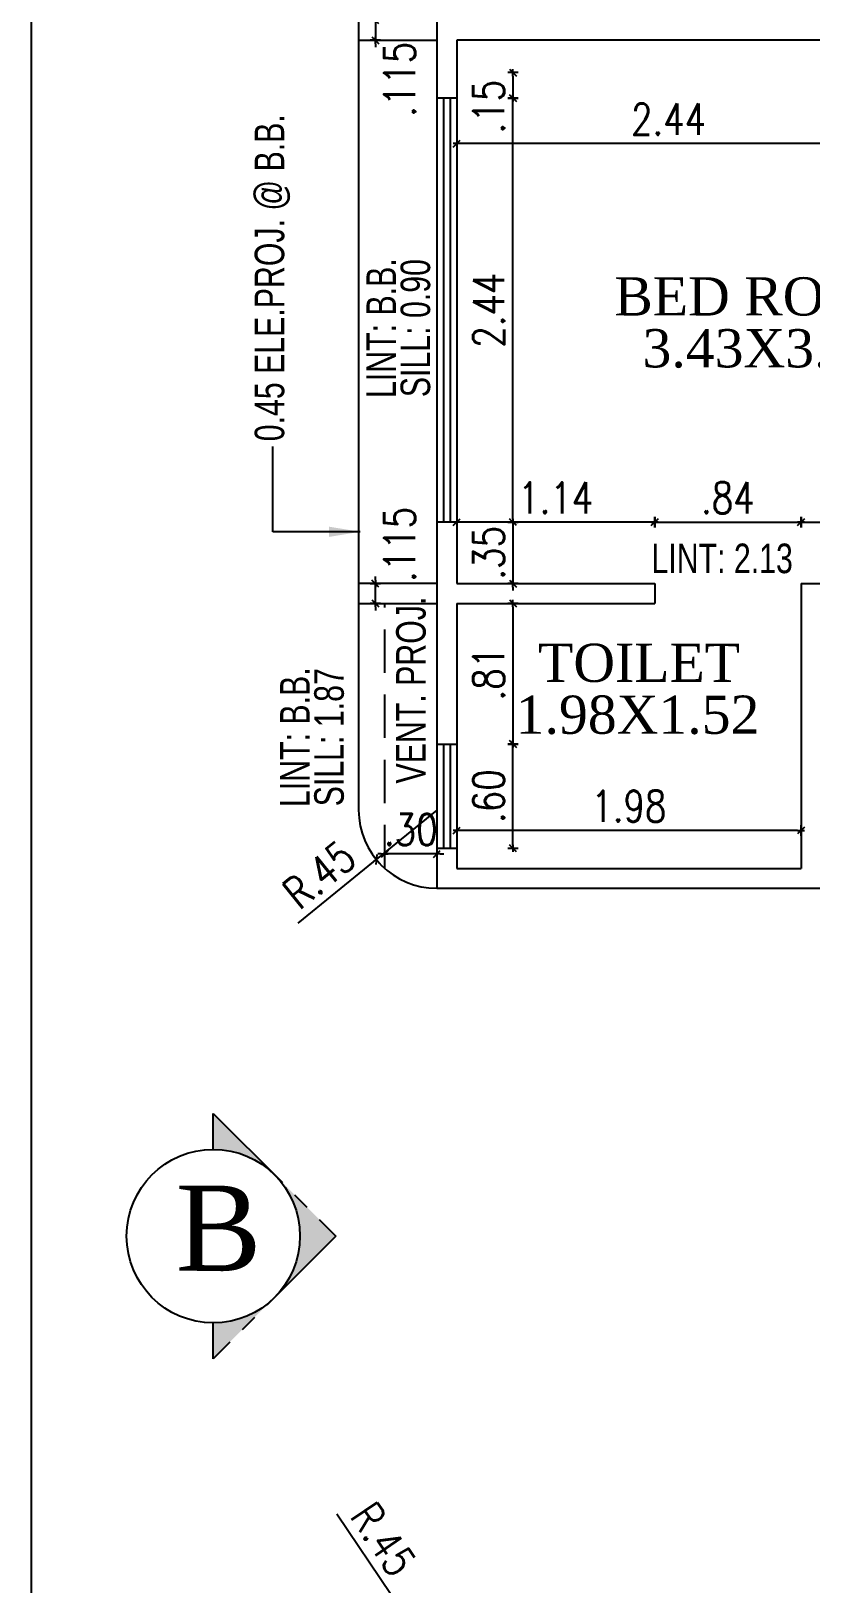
# Model space of a CAD drawing. Header units: inches. Extents: x 14235 to 14499, y 0 to 2549.
# Drawn here: x 14439.61 to 14444.09, y 2365.37 to 2374.31 of the extents above; entities that cross this region are included whole.
import ezdxf
from ezdxf.enums import TextEntityAlignment as Align

# ---------------------------------------------------------------- set-up
doc = ezdxf.new("R2010")
doc.units = ezdxf.units.IN
doc.header["$LTSCALE"] = 0.25
doc.header["$MEASUREMENT"] = 0
doc.header["$PDMODE"] = 35
for name, pattern in [('CENTER2', [1.125, 0.75, -0.125, 0.125, -0.125]), ('DASHEDX2', [1.5, 1, -0.5]), ('HIDDEN', [0.375, 0.25, -0.125])]:
    doc.linetypes.add(name, pattern=pattern)
for name, color, linetype in [('edges', 1, 'Continuous'), ('proj-internal', 1, 'DASHEDX2'), ('SECLINE', 7, 'HIDDEN'), ('text-large', 7, 'Continuous'), ('wall', 7, 'Continuous'), ('windows', 106, 'Continuous'), ('WORK TEX', 6, 'Continuous'), ('WORKING DIM', 7, 'Continuous')]:
    doc.layers.add(name, color=color, linetype=linetype)
doc.styles.add('ARIAL', font='TIMES_0.TTF')
doc.styles.add('ARL', font='swisscl_0.ttf')
doc.styles.add('romans', font='romans.shx', dxfattribs={"width": 0.8})
doc.dimstyles.new('121', dxfattribs={"dimscale": 0.1, "dimtxt": 1.8, "dimasz": 0.2, "dimexe": 0.03125, "dimexo": 0.25, "dimgap": 0.5, "dimtad": 1, "dimzin": 4, "dimdsep": 46, "dimtxsty": 'romans', "dimblk1": 'MINITICK', "dimblk2": 'MINITICK', "dimsah": 1, "dimcen": 1, "dimse1": 1, "dimse2": 1, "dimclrd": 252, "dimclre": 256, "dimclrt": 7, "dimadec": 3, "dimazin": 0, "dimtfac": 0.8, "dimtix": 1, "dimtmove": 2, "dimatfit": 3, "dimfxl": 0, "dimtolj": 1, "dimtzin": 3, "dimarcsym": 0})
doc.dimstyles.new('DFSGSG', dxfattribs={"dimtxt": 0.17, "dimasz": 0.18, "dimexe": 0.18, "dimexo": 0.0625, "dimgap": 0.09, "dimtad": 1, "dimzin": 0, "dimdsep": 46, "dimtxsty": 'ARIAL', "dimcen": 0.09, "dimse1": 1, "dimse2": 1, "dimaunit": 1, "dimadec": 0, "dimazin": 0, "dimtfac": 1, "dimtix": 1, "dimtofl": 0, "dimtmove": 0, "dimatfit": 3, "dimfxl": 0, "dimtolj": 1, "dimtzin": 0, "dimarcsym": 0})

# ---------------------------------------------------------------- blocks, each defined once
blk = doc.blocks.new('MINITICK')
at = {"color": 7}
for p, q in [((1, 1), (-1, -1)), ((-1, 0), (1, 0)), ((0, -1.5), (0, 1.5))]:
    blk.add_line(p, q, dxfattribs=at)
blk = doc.blocks.new('*D2050')
at = {"layer": 'Defpoints', "color": 0, "transparency": 16777216}
for p in [(14442.055, 2374.0686), (14442.055, 2373.9213), (14442.3789, 2373.9213)]:
    blk.add_point(p, dxfattribs=at)
at = {"layer": 'WORKING DIM', "color": 252, "lineweight": -2, "transparency": 16777216}
blk.add_line((14442.3789, 2374.0486), (14442.3789, 2373.9413), dxfattribs=at)
at = {"layer": 'WORKING DIM', "color": 252, "lineweight": -2, "transparency": 16777216, "xscale": 0.02, "yscale": 0.02, "zscale": 0.02}
for p, rotation in [((14442.3789, 2374.0686), 90), ((14442.3789, 2373.9213), 270)]:
    blk.add_blockref('MINITICK', p, dxfattribs=dict(at, rotation=rotation))
at = {"layer": 'WORKING DIM', "color": 7, "transparency": 16777216, "insert": (14442.2389, 2373.8724), "char_height": 0.18, "attachment_point": 5, "rotation": 90, "style": 'romans'}
blk.add_mtext('\\A1;.15', dxfattribs=at)
blk = doc.blocks.new('*D2051')
at = {"layer": 'Defpoints', "color": 0, "transparency": 16777216}
for p in [(14442.055, 2373.9213), (14442.3789, 2373.9213), (14442.055, 2371.4823)]:
    blk.add_point(p, dxfattribs=at)
at = {"layer": 'WORKING DIM', "color": 252, "lineweight": -2, "transparency": 16777216}
blk.add_line((14442.3789, 2371.5023), (14442.3789, 2373.9013), dxfattribs=at)
at = {"layer": 'WORKING DIM', "color": 252, "lineweight": -2, "transparency": 16777216, "xscale": 0.02, "yscale": 0.02, "zscale": 0.02}
for p, rotation in [((14442.3789, 2373.9213), 90), ((14442.3789, 2371.4823), 270)]:
    blk.add_blockref('MINITICK', p, dxfattribs=dict(at, rotation=rotation))
at = {"layer": 'WORKING DIM', "color": 7, "transparency": 16777216, "insert": (14442.2389, 2372.7018), "char_height": 0.18, "attachment_point": 5, "rotation": 90, "style": 'romans'}
blk.add_mtext('\\A1;2.44', dxfattribs=at)
blk = doc.blocks.new('*D2052')
at = {"layer": 'Defpoints', "color": 0, "transparency": 16777216}
for p in [(14442.055, 2371.4823), (14442.055, 2371.1293), (14442.3789, 2371.1293)]:
    blk.add_point(p, dxfattribs=at)
at = {"layer": 'WORKING DIM', "color": 252, "lineweight": -2, "transparency": 16777216}
for p, q in [((14442.3789, 2371.5023), (14442.3789, 2371.5223)), ((14442.3789, 2371.4823), (14442.3789, 2371.1293)), ((14442.3789, 2371.1093), (14442.3789, 2371.0893))]:
    blk.add_line(p, q, dxfattribs=at)
at = {"layer": 'WORKING DIM', "color": 252, "lineweight": -2, "transparency": 16777216, "xscale": 0.02, "yscale": 0.02, "zscale": 0.02}
for p, rotation in [((14442.3789, 2371.4823), 270), ((14442.3789, 2371.1293), 90)]:
    blk.add_blockref('MINITICK', p, dxfattribs=dict(at, rotation=rotation))
at = {"layer": 'WORKING DIM', "color": 7, "transparency": 16777216, "insert": (14442.2389, 2371.3058), "char_height": 0.18, "attachment_point": 5, "rotation": 90, "style": 'romans'}
blk.add_mtext('\\A1;.35', dxfattribs=at)
blk = doc.blocks.new('*D2053')
at = {"layer": 'Defpoints', "color": 0, "transparency": 16777216}
for p in [(14444.494, 2374.2543), (14442.055, 2374.0686), (14442.055, 2373.6599)]:
    blk.add_point(p, dxfattribs=at)
at = {"layer": 'WORKING DIM', "color": 252, "lineweight": -2, "transparency": 16777216}
blk.add_line((14444.474, 2373.6599), (14442.075, 2373.6599), dxfattribs=at)
at = {"layer": 'WORKING DIM', "color": 252, "lineweight": -2, "transparency": 16777216, "xscale": 0.02, "yscale": 0.02, "zscale": 0.02, "rotation": 180}
blk.add_blockref('MINITICK', (14442.055, 2373.6599), dxfattribs=at)
at = {"layer": 'WORKING DIM', "color": 252, "lineweight": -2, "transparency": 16777216, "xscale": 0.02, "yscale": 0.02, "zscale": 0.02}
blk.add_blockref('MINITICK', (14444.494, 2373.6599), dxfattribs=at)
at = {"layer": 'WORKING DIM', "color": 7, "transparency": 16777216, "insert": (14443.2745, 2373.7999), "char_height": 0.18, "attachment_point": 5, "style": 'romans'}
blk.add_mtext('\\A1;2.44', dxfattribs=at)
blk = doc.blocks.new('*D2055')
at = {"layer": 'Defpoints', "color": 0, "transparency": 16777216}
for p in [(14442.055, 2371.4823), (14442.055, 2371.1293), (14443.1945, 2371.1293)]:
    blk.add_point(p, dxfattribs=at)
at = {"layer": 'WORKING DIM', "color": 252, "lineweight": -2, "transparency": 16777216}
blk.add_line((14443.1745, 2371.4823), (14442.075, 2371.4823), dxfattribs=at)
at = {"layer": 'WORKING DIM', "color": 252, "lineweight": -2, "transparency": 16777216, "xscale": 0.02, "yscale": 0.02, "zscale": 0.02, "rotation": 180}
blk.add_blockref('MINITICK', (14442.055, 2371.4823), dxfattribs=at)
at = {"layer": 'WORKING DIM', "color": 252, "lineweight": -2, "transparency": 16777216, "xscale": 0.02, "yscale": 0.02, "zscale": 0.02}
blk.add_blockref('MINITICK', (14443.1945, 2371.4823), dxfattribs=at)
at = {"layer": 'WORKING DIM', "color": 7, "transparency": 16777216, "insert": (14442.6247, 2371.6223), "char_height": 0.18, "attachment_point": 5, "style": 'romans'}
blk.add_mtext('\\A1;1.14', dxfattribs=at)
blk = doc.blocks.new('*D2056')
at = {"layer": 'Defpoints', "color": 0, "transparency": 16777216}
for p in [(14444.0367, 2371.4823), (14443.1945, 2371.0149), (14444.0367, 2371.0149)]:
    blk.add_point(p, dxfattribs=at)
at = {"layer": 'WORKING DIM', "color": 252, "lineweight": -2, "transparency": 16777216}
blk.add_line((14443.2145, 2371.4823), (14444.0167, 2371.4823), dxfattribs=at)
at = {"layer": 'WORKING DIM', "color": 252, "lineweight": -2, "transparency": 16777216, "xscale": 0.02, "yscale": 0.02, "zscale": 0.02, "rotation": 180}
blk.add_blockref('MINITICK', (14443.1945, 2371.4823), dxfattribs=at)
at = {"layer": 'WORKING DIM', "color": 252, "lineweight": -2, "transparency": 16777216, "xscale": 0.02, "yscale": 0.02, "zscale": 0.02}
blk.add_blockref('MINITICK', (14444.0367, 2371.4823), dxfattribs=at)
at = {"layer": 'WORKING DIM', "color": 7, "transparency": 16777216, "insert": (14443.6156, 2371.6223), "char_height": 0.18, "attachment_point": 5, "style": 'romans'}
blk.add_mtext('\\A1;.84', dxfattribs=at)
blk = doc.blocks.new('*D2057')
at = {"layer": 'Defpoints', "color": 0, "transparency": 16777216}
for p in [(14445.4849, 2371.4823), (14444.0367, 2371.1293), (14445.4849, 2371.1293)]:
    blk.add_point(p, dxfattribs=at)
at = {"layer": 'WORKING DIM', "color": 252, "lineweight": -2, "transparency": 16777216}
blk.add_line((14444.0567, 2371.4823), (14445.4649, 2371.4823), dxfattribs=at)
at = {"layer": 'WORKING DIM', "color": 252, "lineweight": -2, "transparency": 16777216, "xscale": 0.02, "yscale": 0.02, "zscale": 0.02, "rotation": 180}
blk.add_blockref('MINITICK', (14444.0367, 2371.4823), dxfattribs=at)
at = {"layer": 'WORKING DIM', "color": 252, "lineweight": -2, "transparency": 16777216, "xscale": 0.02, "yscale": 0.02, "zscale": 0.02}
blk.add_blockref('MINITICK', (14445.4849, 2371.4823), dxfattribs=at)
at = {"layer": 'WORKING DIM', "color": 7, "transparency": 16777216, "insert": (14444.7608, 2371.6223), "char_height": 0.18, "attachment_point": 5, "style": 'romans'}
blk.add_mtext('\\A1;1.45', dxfattribs=at)
blk = doc.blocks.new('*D2058')
at = {"layer": 'Defpoints', "color": 0, "transparency": 16777216}
for p in [(14442.055, 2371.0149), (14442.055, 2370.206), (14442.3789, 2370.206)]:
    blk.add_point(p, dxfattribs=at)
at = {"layer": 'WORKING DIM', "color": 252, "lineweight": -2, "transparency": 16777216}
blk.add_line((14442.3789, 2370.9949), (14442.3789, 2370.226), dxfattribs=at)
at = {"layer": 'WORKING DIM', "color": 252, "lineweight": -2, "transparency": 16777216, "xscale": 0.02, "yscale": 0.02, "zscale": 0.02}
for p, rotation in [((14442.3789, 2371.0149), 90), ((14442.3789, 2370.206), 270)]:
    blk.add_blockref('MINITICK', p, dxfattribs=dict(at, rotation=rotation))
at = {"layer": 'WORKING DIM', "color": 7, "transparency": 16777216, "insert": (14442.2389, 2370.6105), "char_height": 0.18, "attachment_point": 5, "rotation": 90, "style": 'romans'}
blk.add_mtext('\\A1;.81', dxfattribs=at)
blk = doc.blocks.new('*D2059')
at = {"layer": 'Defpoints', "color": 0, "transparency": 16777216}
for p in [(14442.055, 2370.206), (14442.3789, 2370.206), (14442.055, 2369.6062)]:
    blk.add_point(p, dxfattribs=at)
at = {"layer": 'WORKING DIM', "color": 252, "lineweight": -2, "transparency": 16777216}
blk.add_line((14442.3789, 2369.6262), (14442.3789, 2370.186), dxfattribs=at)
at = {"layer": 'WORKING DIM', "color": 252, "lineweight": -2, "transparency": 16777216, "xscale": 0.02, "yscale": 0.02, "zscale": 0.02}
for p, rotation in [((14442.3789, 2370.206), 90), ((14442.3789, 2369.6062), 270)]:
    blk.add_blockref('MINITICK', p, dxfattribs=dict(at, rotation=rotation))
at = {"layer": 'WORKING DIM', "color": 7, "transparency": 16777216, "insert": (14442.2389, 2369.9061), "char_height": 0.18, "attachment_point": 5, "rotation": 90, "style": 'romans'}
blk.add_mtext('\\A1;.60', dxfattribs=at)
blk = doc.blocks.new('*D2060')
at = {"layer": 'Defpoints', "color": 0, "transparency": 16777216}
for p in [(14442.055, 2369.7086), (14442.055, 2369.7086), (14444.0367, 2369.7086)]:
    blk.add_point(p, dxfattribs=at)
at = {"layer": 'WORKING DIM', "color": 252, "lineweight": -2, "transparency": 16777216}
blk.add_line((14444.0167, 2369.7086), (14442.075, 2369.7086), dxfattribs=at)
at = {"layer": 'WORKING DIM', "color": 252, "lineweight": -2, "transparency": 16777216, "xscale": 0.02, "yscale": 0.02, "zscale": 0.02, "rotation": 180}
blk.add_blockref('MINITICK', (14442.055, 2369.7086), dxfattribs=at)
at = {"layer": 'WORKING DIM', "color": 252, "lineweight": -2, "transparency": 16777216, "xscale": 0.02, "yscale": 0.02, "zscale": 0.02}
blk.add_blockref('MINITICK', (14444.0367, 2369.7086), dxfattribs=at)
at = {"layer": 'WORKING DIM', "color": 7, "transparency": 16777216, "insert": (14443.0458, 2369.8486), "char_height": 0.18, "attachment_point": 5, "style": 'romans'}
blk.add_mtext('\\A1;1.98', dxfattribs=at)
blk = doc.blocks.new('*D1569')
at = {"layer": 'Defpoints', "color": 0, "transparency": 16777216}
for p in [(14441.689, 2365.2978), (14441.9407, 2364.9247)]:
    blk.add_point(p, dxfattribs=at)
at = {"layer": 'WORKING DIM', "color": 252, "lineweight": -2, "transparency": 16777216}
for p, q in [((14441.3653, 2365.7776), (14441.6778, 2365.3143)), ((14441.9407, 2364.9247), (14441.689, 2365.2978))]:
    blk.add_line(p, q, dxfattribs=at)
at = {"layer": 'WORKING DIM', "color": 252, "lineweight": -2, "transparency": 16777216, "xscale": 0.02, "yscale": 0.02, "zscale": 0.02, "rotation": 304.0031793939269}
blk.add_blockref('MINITICK', (14441.689, 2365.2978), dxfattribs=at)
at = {"layer": 'WORKING DIM', "color": 7, "transparency": 16777216, "insert": (14441.632, 2365.6326), "char_height": 0.18, "attachment_point": 5, "rotation": 304.00318, "style": 'romans'}
blk.add_mtext('\\A1;R.45', dxfattribs=at)
blk = doc.blocks.new('*D1800')
at = {"layer": 'Defpoints', "color": 0, "transparency": 16777216}
for p in [(14441.6407, 2369.7795), (14441.9407, 2369.6978), (14441.6407, 2369.5736)]:
    blk.add_point(p, dxfattribs=at)
at = {"layer": 'WORKING DIM', "color": 252, "lineweight": -2, "transparency": 16777216}
for p, q in [((14441.6207, 2369.5736), (14441.6007, 2369.5736)), ((14441.9407, 2369.5736), (14441.6407, 2369.5736)), ((14441.9607, 2369.5736), (14441.9807, 2369.5736))]:
    blk.add_line(p, q, dxfattribs=at)
at = {"layer": 'WORKING DIM', "color": 252, "lineweight": -2, "transparency": 16777216, "xscale": 0.02, "yscale": 0.02, "zscale": 0.02}
blk.add_blockref('MINITICK', (14441.6407, 2369.5736), dxfattribs=at)
at = {"layer": 'WORKING DIM', "color": 252, "lineweight": -2, "transparency": 16777216, "xscale": 0.02, "yscale": 0.02, "zscale": 0.02, "rotation": 180}
blk.add_blockref('MINITICK', (14441.9407, 2369.5736), dxfattribs=at)
at = {"layer": 'WORKING DIM', "color": 7, "transparency": 16777216, "insert": (14441.7907, 2369.7136), "char_height": 0.18, "attachment_point": 5, "style": 'romans'}
blk.add_mtext('\\A1;.30', dxfattribs=at)
blk = doc.blocks.new('*D1577')
at = {"layer": 'Defpoints', "color": 0, "transparency": 16777216}
for p in [(14441.5631, 2374.3686), (14441.5631, 2374.2543), (14441.5867, 2374.2543)]:
    blk.add_point(p, dxfattribs=at)
at = {"layer": 'WORKING DIM', "color": 252, "lineweight": -2, "transparency": 16777216}
for p, q in [((14441.5867, 2374.3886), (14441.5867, 2374.4086)), ((14441.5867, 2374.3686), (14441.5867, 2374.2543)), ((14441.5867, 2374.2343), (14441.5867, 2374.2143))]:
    blk.add_line(p, q, dxfattribs=at)
at = {"layer": 'WORKING DIM', "color": 252, "lineweight": -2, "transparency": 16777216, "xscale": 0.02, "yscale": 0.02, "zscale": 0.02}
for p, rotation in [((14441.5867, 2374.3686), 270), ((14441.5867, 2374.2543), 90)]:
    blk.add_blockref('MINITICK', p, dxfattribs=dict(at, rotation=rotation))
at = {"layer": 'WORKING DIM', "color": 7, "transparency": 16777216, "insert": (14441.7267, 2374.0293), "char_height": 0.18, "attachment_point": 5, "rotation": 90, "style": 'romans'}
blk.add_mtext('\\A1;.115', dxfattribs=at)
blk = doc.blocks.new('*D1578')
at = {"layer": 'Defpoints', "color": 0, "transparency": 16777216}
for p in [(14441.5631, 2371.1293), (14441.5867, 2371.1293), (14441.5631, 2371.0149)]:
    blk.add_point(p, dxfattribs=at)
at = {"layer": 'WORKING DIM', "color": 252, "lineweight": -2, "transparency": 16777216}
for p, q in [((14441.5867, 2371.1493), (14441.5867, 2371.1693)), ((14441.5867, 2371.0149), (14441.5867, 2371.1293)), ((14441.5867, 2370.9949), (14441.5867, 2370.9749))]:
    blk.add_line(p, q, dxfattribs=at)
at = {"layer": 'WORKING DIM', "color": 252, "lineweight": -2, "transparency": 16777216, "xscale": 0.02, "yscale": 0.02, "zscale": 0.02}
for p, rotation in [((14441.5867, 2371.1293), 270), ((14441.5867, 2371.0149), 90)]:
    blk.add_blockref('MINITICK', p, dxfattribs=dict(at, rotation=rotation))
at = {"layer": 'WORKING DIM', "color": 7, "transparency": 16777216, "insert": (14441.7267, 2371.3542), "char_height": 0.18, "attachment_point": 5, "rotation": 90, "style": 'romans'}
blk.add_mtext('\\A1;.115', dxfattribs=at)
blk = doc.blocks.new('*D1807')
at = {"layer": 'Defpoints', "color": 0, "transparency": 16777216}
for p in [(14441.9407, 2369.8262), (14441.592, 2369.5417)]:
    blk.add_point(p, dxfattribs=at)
at = {"layer": 'WORKING DIM', "color": 252, "lineweight": -2, "transparency": 16777216}
for p, q in [((14441.9407, 2369.8262), (14441.592, 2369.5417)), ((14441.1435, 2369.1757), (14441.5765, 2369.5291))]:
    blk.add_line(p, q, dxfattribs=at)
at = {"layer": 'WORKING DIM', "color": 252, "lineweight": -2, "transparency": 16777216, "xscale": 0.02, "yscale": 0.02, "zscale": 0.02, "rotation": 39.21505301825266}
blk.add_blockref('MINITICK', (14441.592, 2369.5417), dxfattribs=at)
at = {"layer": 'WORKING DIM', "color": 7, "transparency": 16777216, "insert": (14441.2638, 2369.4546), "char_height": 0.18, "attachment_point": 5, "rotation": 39.21505, "style": 'romans'}
blk.add_mtext('\\A1;R.45', dxfattribs=at)

msp = doc.modelspace()

# ---------------------------------------------------------------- hatches: boundary and pattern name
at = {"layer": 'SECLINE'}
h = msp.add_hatch(color=254, dxfattribs=at)
h.paths.add_polyline_path([(14440.6538, 2368.0809), (14441.0065, 2367.7282, 0.198912), (14440.6538, 2367.8743)])
h.paths.add_polyline_path([(14441.0065, 2367.7282), (14441.3593, 2367.3755), (14441.0065, 2367.0227, 0.198912), (14441.1526, 2367.3755, 0.198912)])
h.paths.add_polyline_path([(14440.6538, 2366.8767, 0.198912), (14441.0065, 2367.0227), (14440.6538, 2366.67)])

# ---------------------------------------------------------------- linework, layer by layer
at = {"layer": 'edges', "ltscale": 0.4}
msp.add_line((14441.4907, 2379.4753), (14441.4907, 2369.8262), dxfattribs=at)
for points in [[(14441.9407, 2374.3686), (14441.4907, 2374.3686), (14441.4907, 2374.2543), (14441.9407, 2374.2543)], [(14441.9407, 2371.1293), (14441.4907, 2371.1293), (14441.4907, 2371.0149), (14441.9407, 2371.0149)]]:
    msp.add_lwpolyline(points, dxfattribs=at)
msp.add_arc((14441.9407, 2369.8262), 0.45, 180, 270, dxfattribs=at)
at = {"layer": 'proj-internal'}
msp.add_line((14441.6407, 2369.4908), (14441.6407, 2371.0149), dxfattribs=at)
at = {"layer": 'SECLINE', "linetype": 'CENTER2', "ltscale": 3}
msp.add_lwpolyline([(14440.6538, 2367.8743), (14440.6538, 2368.0809), (14441.3593, 2367.3755), (14440.6538, 2366.67), (14440.6538, 2366.8767)], dxfattribs=at)
at = {"layer": 'SECLINE', "linetype": 'Continuous', "ltscale": 3}
msp.add_circle((14440.6538, 2367.3755), 0.4988, dxfattribs=at)
at = {"layer": 'wall'}
for p, q in [((14441.9407, 2374.3686), (14441.9407, 2373.9213)), ((14444.494, 2374.2543), (14442.055, 2374.2543)), ((14442.055, 2374.2543), (14442.055, 2373.9213)), ((14442.055, 2373.9213), (14441.9407, 2373.9213)), ((14442.055, 2371.4823), (14441.9407, 2371.4823)), ((14441.9407, 2371.4823), (14441.9407, 2370.206)), ((14442.055, 2371.4823), (14442.055, 2371.1293)), ((14442.055, 2371.1293), (14443.1945, 2371.1293)), ((14443.1945, 2371.1293), (14443.1945, 2371.0149)), ((14444.0367, 2371.1293), (14445.4849, 2371.1293)), ((14444.0367, 2371.1293), (14444.0367, 2369.4906)), ((14442.055, 2371.0149), (14443.1945, 2371.0149)), ((14442.055, 2371.0149), (14442.055, 2370.206)), ((14441.9407, 2370.206), (14442.055, 2370.206)), ((14441.9407, 2369.6062), (14441.9407, 2369.3762)), ((14441.9407, 2369.6062), (14442.055, 2369.6062)), ((14442.055, 2369.6062), (14442.055, 2369.4906)), ((14441.9407, 2369.4906), (14441.9407, 2369.3762)), ((14442.055, 2369.4906), (14444.0367, 2369.4906)), ((14441.9407, 2369.3762), (14444.151, 2369.3762))]:
    msp.add_line(p, q, dxfattribs=at)
msp.add_lwpolyline([(14465.7284, 2383.5412), (14439.6051, 2383.5412), (14439.6051, 2346.5992), (14465.7284, 2346.5992)], close=True, dxfattribs=at)
at = {"layer": 'windows'}
for p, q in [((14441.9407, 2373.9213), (14441.9407, 2371.4823)), ((14441.9788, 2373.9213), (14441.9788, 2371.4823)), ((14442.0169, 2373.9213), (14442.0169, 2371.4823)), ((14442.055, 2373.9213), (14442.055, 2371.4823)), ((14441.9407, 2370.206), (14441.9407, 2369.6062)), ((14441.9788, 2370.206), (14441.9788, 2369.6062)), ((14442.0169, 2370.206), (14442.0169, 2369.6062)), ((14442.055, 2370.206), (14442.055, 2369.6062))]:
    msp.add_line(p, q, dxfattribs=at)

# ---------------------------------------------------------------- texts
at = {"layer": 'SECLINE', "color": 7, "style": 'ARIAL'}
msp.add_text('B', height=0.4903, rotation=359.99913, dxfattribs=at).set_placement((14440.4376, 2367.1759))
at = {"layer": 'text-large', "style": 'ARIAL'}
for s, p in [('BED ROOM', (14443.8345, 2372.7811)), ('3.43X3.13', (14443.8258, 2372.4826)), ('TOILET', (14443.1045, 2370.6735)), ('1.98X1.52', (14443.0958, 2370.375))]:
    msp.add_text(s, height=0.22, dxfattribs=at).set_placement(p, align=Align.MIDDLE_CENTER)
at = {"layer": 'WORK TEX', "style": 'ARL'}
for s, p in [('0.45 ELE.PROJ. @ B.B.', (14440.9774, 2372.8882)), ('LINT: B.B.', (14441.6206, 2372.5984)), ('SILL: 0.90', (14441.8171, 2372.5984)), ('LINT: B.B.', (14441.1235, 2370.2452)), ('SILL: 1.87', (14441.32, 2370.2452))]:
    msp.add_text(s, height=0.17, rotation=90, dxfattribs=at).set_placement(p, align=Align.MIDDLE_CENTER)
msp.add_text('LINT: 2.13', height=0.17, dxfattribs=at).set_placement((14443.5828, 2371.2741), align=Align.MIDDLE_CENTER)
at = {"layer": 'WORK TEX', "color": 3, "style": 'ARL'}
msp.add_text('VENT. PROJ.', height=0.17, rotation=90, dxfattribs=at).set_placement((14441.7914, 2370.5164), align=Align.MIDDLE_CENTER)

# ---------------------------------------------------------------- dimensions: what is measured, and where the dimension line sits
at = {"layer": 'WORKING DIM'}
for base, p1, p2, angle, picture, middle in [((14441.5867, 2374.2543), (14441.5631, 2374.3686), (14441.5631, 2374.2543), 270, '*D1577', (14441.7267, 2374.0293)), ((14441.5867, 2371.1293), (14441.5631, 2371.0149), (14441.5631, 2371.1293), 90, '*D1578', (14441.7267, 2371.3542))]:
    dim = msp.add_linear_dim(base=base, p1=p1, p2=p2, angle=angle, text='.115', dimstyle='121', override={"dimfxl": 0.18, "dimfxlon": 1}, dxfattribs=at)
    dim.commit()
    dim.dimension.update_dxf_attribs({"geometry": picture, "text_midpoint": middle, "dimtype": 160})
for base, p1, p2, picture, middle in [((14442.055, 2373.6599), (14444.494, 2374.2543), (14442.055, 2374.0686), '*D2053', (14443.2745, 2373.7999)), ((14442.055, 2371.4823), (14443.1945, 2371.1293), (14442.055, 2371.1293), '*D2055', (14442.6247, 2371.6223)), ((14444.0367, 2371.4823), (14443.1945, 2371.0149), (14444.0367, 2371.0149), '*D2056', (14443.6156, 2371.6223)), ((14445.4849, 2371.4823), (14444.0367, 2371.1293), (14445.4849, 2371.1293), '*D2057', (14444.7608, 2371.6223)), ((14442.055, 2369.7086), (14444.0367, 2369.7086), (14442.055, 2369.7086), '*D2060', (14443.0458, 2369.8486)), ((14441.6407, 2369.5736), (14441.9407, 2369.6978), (14441.6407, 2369.7795), '*D1800', (14441.7907, 2369.7136))]:
    dim = msp.add_linear_dim(base=base, p1=p1, p2=p2, dimstyle='121', override={"dimfxl": 0.18, "dimfxlon": 1}, dxfattribs=at)
    dim.commit()
    dim.dimension.update_dxf_attribs({"geometry": picture, "text_midpoint": middle})
dim = msp.add_linear_dim(base=(14442.3789, 2373.9213), p1=(14442.055, 2374.0686), p2=(14442.055, 2373.9213), angle=90, dimstyle='121', override={"dimfxl": 0.18, "dimfxlon": 1}, dxfattribs=at)
dim.commit()
dim.dimension.update_dxf_attribs({"geometry": '*D2050', "text_midpoint": (14442.2389, 2373.8724), "dimtype": 160})
for base, p1, p2, picture, middle in [((14442.3789, 2373.9213), (14442.055, 2371.4823), (14442.055, 2373.9213), '*D2051', (14442.2389, 2372.7018)), ((14442.3789, 2371.1293), (14442.055, 2371.4823), (14442.055, 2371.1293), '*D2052', (14442.2389, 2371.3058)), ((14442.3789, 2370.206), (14442.055, 2371.0149), (14442.055, 2370.206), '*D2058', (14442.2389, 2370.6105)), ((14442.3789, 2370.206), (14442.055, 2369.6062), (14442.055, 2370.206), '*D2059', (14442.2389, 2369.9061))]:
    dim = msp.add_linear_dim(base=base, p1=p1, p2=p2, angle=90, dimstyle='121', override={"dimfxl": 0.18, "dimfxlon": 1}, dxfattribs=at)
    dim.commit()
    dim.dimension.update_dxf_attribs({"geometry": picture, "text_midpoint": middle})
for center, mpoint, picture, middle in [((14441.9407, 2369.8262), (14441.592, 2369.5417), '*D1807', (14441.2638, 2369.4546)), ((14441.9407, 2364.9247), (14441.689, 2365.2978), '*D1569', (14441.632, 2365.6326))]:
    dim = msp.add_radius_dim(center=center, mpoint=mpoint, dimstyle='121', override={"dimfxl": 0.18, "dimfxlon": 1}, dxfattribs=at)
    dim.commit()
    dim.dimension.update_dxf_attribs({"geometry": picture, "text_midpoint": middle})

# ---------------------------------------------------------------- leaders
at = {"layer": 'wall'}
msp.add_leader([(14441.4994, 2371.4269), (14440.9972, 2371.4269), (14440.9972, 2371.9177)], dimstyle='DFSGSG', override={"dimgap": 0.09, "dimtad": 0, "dimarcsym": 1}, dxfattribs=at)

doc.saveas('drawing.dxf')
